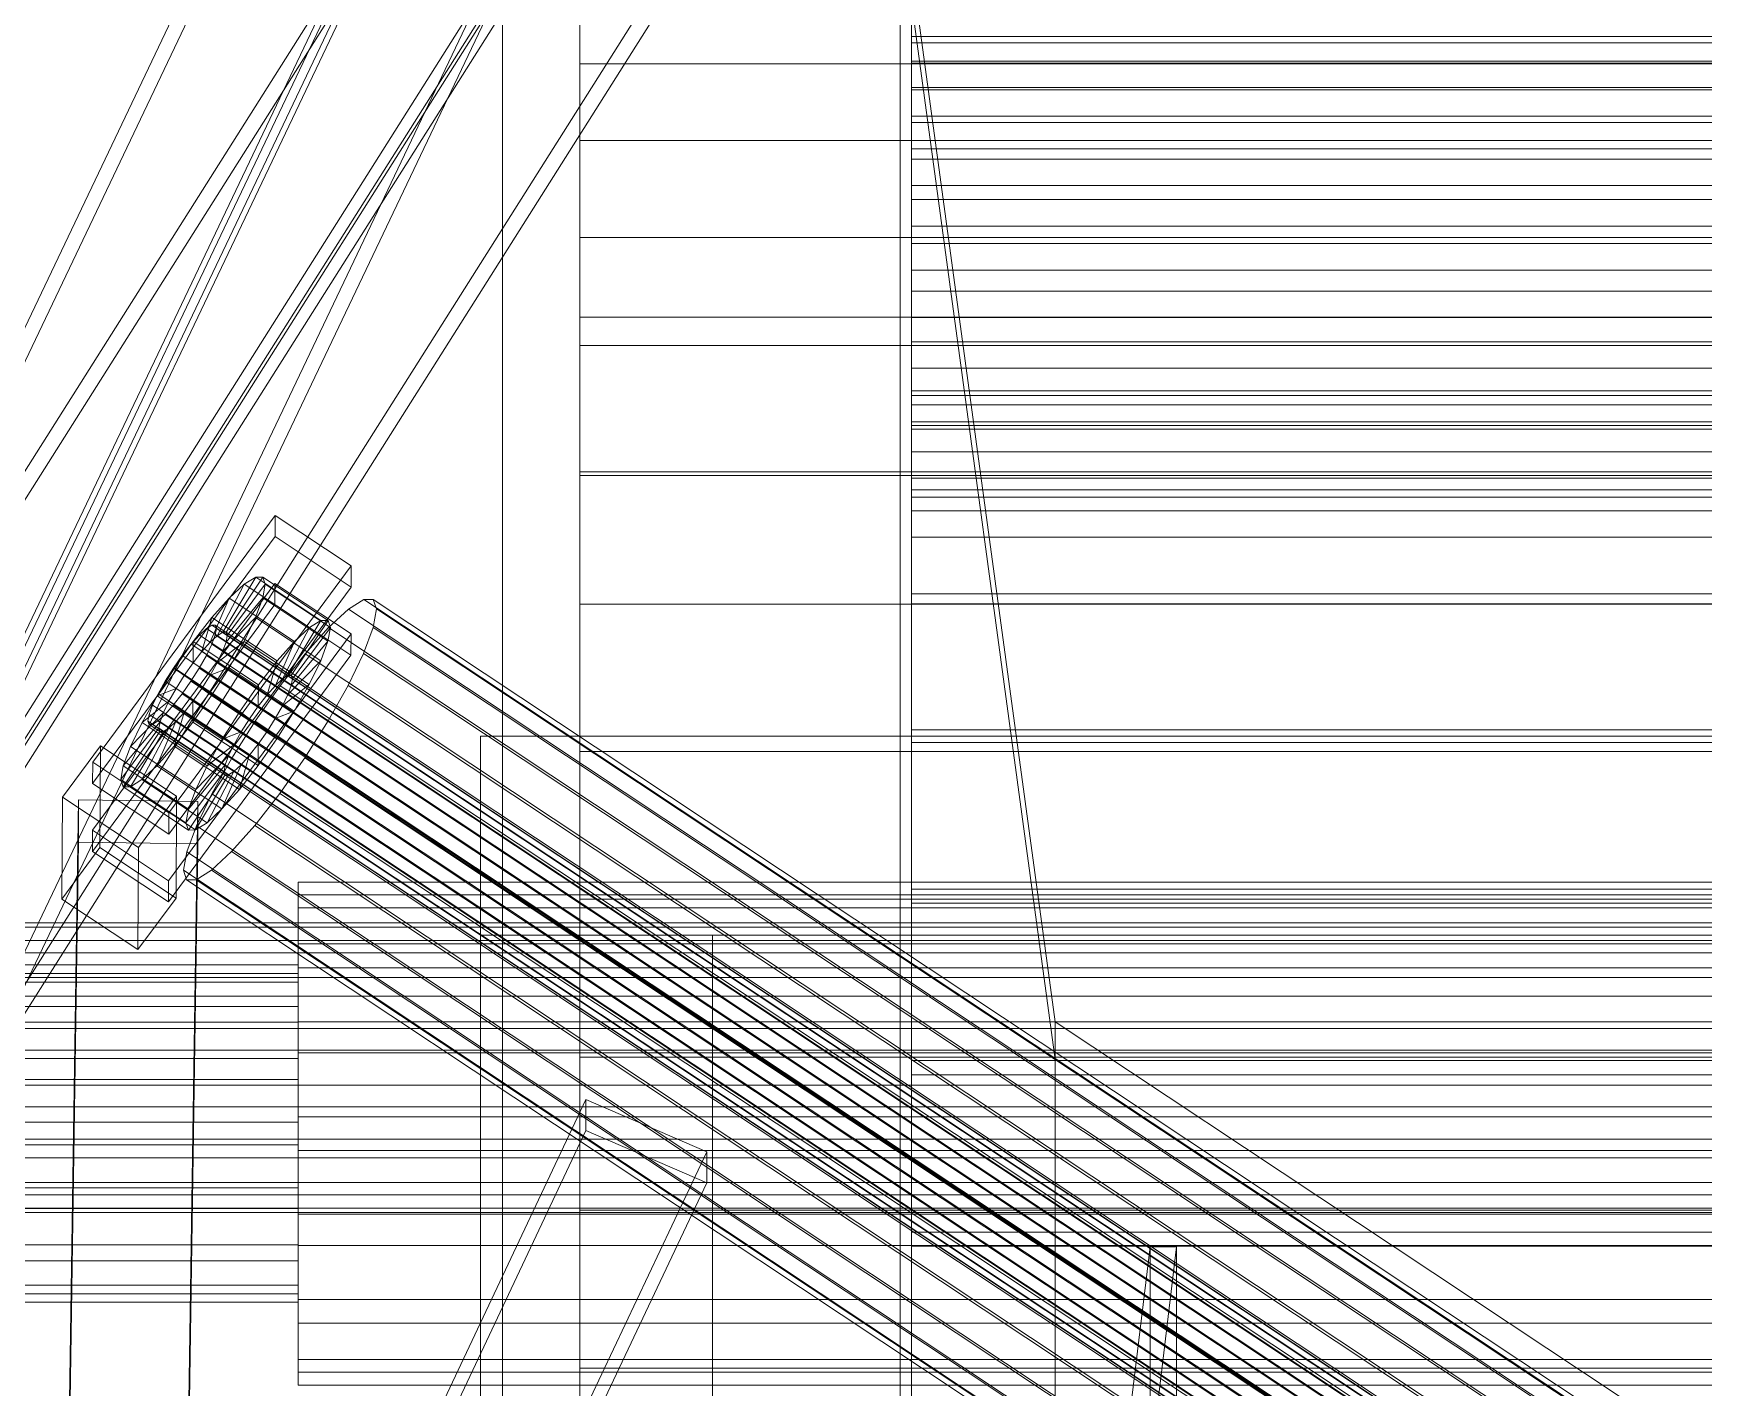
# Model space of a CAD drawing. Header units: millimetres. Extents: x -2500 to 58855, y -53268 to 6837.
# Drawn here: x -382.5 to -130.5, y -32548.3 to -32344 of the extents above; entities that cross this region are included whole.
import ezdxf

# ---------------------------------------------------------------- set-up
doc = ezdxf.new("R2010")
doc.units = ezdxf.units.MM
for name, color, linetype, lineweight in [('frontal_C01', 7, 'Continuous', 0), ('frontal_C02', 7, 'Continuous', 0), ('frontal_C03', 7, 'Continuous', 0), ('frontal_C03-traverse', 7, 'Continuous', 0), ('frontal_secador', 7, 'Continuous', 0)]:
    doc.layers.add(name, color=color, linetype=linetype, lineweight=lineweight)

msp = doc.modelspace()

# ---------------------------------------------------------------- linework, layer by layer
at = {"layer": 'frontal_C01'}
for p, q in [((-439.114, -32504.528), (-299.114, -32210.846)), ((-439.114, -32509.65), (-299.114, -32215.969)), ((-280.886, -32218.645), (-420.886, -32512.326)), ((-420.886, -32517.449), (-280.886, -32223.768)), ((-439.114, -32552.554), (-299.114, -32258.872)), ((-439.114, -32557.676), (-299.114, -32263.995)), ((-280.886, -32266.671), (-420.886, -32560.352)), ((-420.886, -32565.475), (-280.886, -32271.794)), ((-300, -32348.614), (-300, -32333.45)), ((-250, -32333.634), (-228.298, -32493.072)), ((-300, -32339.42), (-300, -32360.146)), ((-228.298, -32498.76), (-250, -32339.322)), ((-300, -32374.772), (-300, -32348.614)), ((300, -32348.614), (-300, -32348.614)), ((-300, -32360.146), (-300, -32391.081)), ((300, -32360.146), (-300, -32360.146)), ((-300, -32410.142), (-300, -32374.772)), ((300, -32374.772), (-300, -32374.772)), ((-300, -32391.081), (-300, -32430.117)), ((300, -32391.081), (-300, -32391.081)), ((-300, -32452.313), (-300, -32410.142)), ((300, -32410.142), (-300, -32410.142)), ((-373.501, -32453.949), (-345.969, -32416.71)), ((-345.981, -32419.912), (-345.969, -32416.71)), ((-345.969, -32416.71), (-334.501, -32424.322)), ((-345.981, -32419.912), (-373.513, -32457.151)), ((-334.513, -32427.524), (-345.981, -32419.912)), ((-334.501, -32424.322), (-362.033, -32461.561)), ((-353.892, -32434.333), (-348.918, -32426.014)), ((-353.378, -32434.331), (-347.835, -32426.008)), ((-348.918, -32426.014), (-350.645, -32427.096)), ((-347.835, -32426.008), (-348.918, -32426.014)), ((-348.918, -32426.014), (-339.088, -32432.538)), ((-347.835, -32426.008), (-338.005, -32432.533)), ((-347.47, -32427.081), (-347.835, -32426.008)), ((-334.501, -32424.322), (-334.513, -32427.524)), ((-373.539, -32464.195), (-346.008, -32426.956)), ((-362.045, -32464.762), (-334.513, -32427.524)), ((-354.71, -32434.846), (-350.645, -32427.096)), ((-353.205, -32434.839), (-347.47, -32427.081)), ((-350.645, -32427.096), (-352.899, -32429.183)), ((-350.645, -32427.096), (-340.816, -32433.621)), ((-347.847, -32429.157), (-347.47, -32427.081)), ((-347.47, -32427.081), (-337.64, -32433.605)), ((-346.02, -32430.157), (-346.008, -32426.956)), ((-346.008, -32426.956), (-334.539, -32434.567)), ((-346.02, -32430.157), (-373.551, -32467.396)), ((-355.777, -32435.834), (-352.899, -32429.183)), ((-352.899, -32429.183), (-355.525, -32432.13)), ((-353.384, -32435.822), (-347.847, -32429.157)), ((-352.899, -32429.183), (-343.069, -32435.707)), ((-348.941, -32432.097), (-347.847, -32429.157)), ((-347.847, -32429.157), (-338.017, -32435.682)), ((-334.551, -32437.769), (-346.02, -32430.157)), ((-334.938, -32430.836), (-337.95, -32433.624)), ((-332.629, -32429.388), (-334.938, -32430.836)), ((-334.938, -32430.836), (-150.629, -32553.167)), ((-331.181, -32429.381), (-332.629, -32429.388)), ((-332.629, -32429.388), (-148.32, -32551.72)), ((-331.197, -32433.591), (-330.692, -32430.815)), ((-330.692, -32430.815), (-331.181, -32429.381)), ((-331.181, -32429.381), (-146.872, -32551.713)), ((-330.692, -32430.815), (-146.383, -32553.146)), ((-300, -32430.117), (-300, -32474.592)), ((300, -32430.117), (-300, -32430.117)), ((-355.525, -32432.13), (-358.345, -32435.738)), ((-356.348, -32433.759), (-357.415, -32434.747)), ((-357.021, -32437.231), (-355.525, -32432.13)), ((-355.53, -32433.246), (-356.348, -32433.759)), ((-356.348, -32433.759), (-142.549, -32575.663)), ((-355.017, -32433.243), (-355.53, -32433.246)), ((-355.53, -32433.246), (-141.731, -32575.15)), ((-355.525, -32432.13), (-345.695, -32438.654)), ((-355.022, -32434.735), (-354.844, -32433.751)), ((-354.844, -32433.751), (-355.017, -32433.243)), ((-355.017, -32433.243), (-141.218, -32575.148)), ((-354.844, -32433.751), (-141.045, -32575.656)), ((-353.902, -32437.215), (-348.941, -32432.097)), ((-350.678, -32435.7), (-348.941, -32432.097)), ((-348.941, -32432.097), (-339.111, -32438.621)), ((-340.816, -32433.621), (-344.88, -32441.371)), ((-339.088, -32432.538), (-344.062, -32440.858)), ((-338.005, -32432.533), (-343.549, -32440.855)), ((-337.64, -32433.605), (-343.376, -32441.363)), ((-343.069, -32435.707), (-340.816, -32433.621)), ((-337.95, -32433.624), (-341.461, -32437.565)), ((-340.816, -32433.621), (-339.088, -32432.538)), ((-339.088, -32432.538), (-338.005, -32432.533)), ((-337.64, -32433.605), (-338.017, -32435.682)), ((-338.005, -32432.533), (-337.64, -32433.605)), ((-337.95, -32433.624), (-153.641, -32555.956)), ((-332.659, -32437.521), (-331.197, -32433.591)), ((-331.197, -32433.591), (-146.887, -32555.922)), ((-334.539, -32434.567), (-362.071, -32471.806)), ((-358.345, -32435.738), (-361.166, -32439.76)), ((-358.659, -32436.143), (-359.995, -32437.852)), ((-357.415, -32434.747), (-358.659, -32436.143)), ((-358.659, -32436.143), (-144.861, -32578.048)), ((-358.345, -32435.738), (-358.357, -32438.94)), ((-348.515, -32442.262), (-358.345, -32435.738)), ((-357.415, -32434.747), (-143.617, -32576.651)), ((-357.021, -32437.231), (-355.777, -32435.834)), ((-356.363, -32437.834), (-355.541, -32436.128)), ((-355.777, -32435.834), (-354.71, -32434.846)), ((-345.947, -32442.359), (-355.777, -32435.834)), ((-355.541, -32436.128), (-355.022, -32434.735)), ((-355.541, -32436.128), (-141.742, -32578.032)), ((-355.022, -32434.735), (-141.224, -32576.64)), ((-354.725, -32438.921), (-350.678, -32435.7)), ((-354.71, -32434.846), (-353.892, -32434.333)), ((-344.88, -32441.371), (-354.71, -32434.846)), ((-353.384, -32435.822), (-353.902, -32437.215)), ((-353.892, -32434.333), (-353.378, -32434.331)), ((-344.062, -32440.858), (-353.892, -32434.333)), ((-353.205, -32434.839), (-353.384, -32435.822)), ((-343.554, -32442.347), (-353.384, -32435.822)), ((-343.549, -32440.855), (-353.378, -32434.331)), ((-353.378, -32434.331), (-353.205, -32434.839)), ((-343.376, -32441.363), (-353.205, -32434.839)), ((-352.938, -32439.719), (-350.678, -32435.7)), ((-350.678, -32435.7), (-340.848, -32442.224)), ((-343.069, -32435.707), (-345.947, -32442.359)), ((-345.695, -32438.654), (-343.069, -32435.707)), ((-338.017, -32435.682), (-343.554, -32442.347)), ((-338.017, -32435.682), (-339.111, -32438.621)), ((-334.539, -32434.567), (-334.551, -32437.769)), ((-362.083, -32475.008), (-334.551, -32437.769)), ((-359.995, -32437.852), (-361.332, -32439.757)), ((-146.196, -32579.757), (-359.995, -32437.852)), ((-358.357, -32438.94), (-357.021, -32437.231)), ((-357.434, -32439.738), (-356.363, -32437.834)), ((-347.191, -32443.755), (-357.021, -32437.231)), ((-356.363, -32437.834), (-142.565, -32579.738)), ((-353.902, -32437.215), (-354.725, -32438.921)), ((-344.073, -32443.739), (-353.902, -32437.215)), ((-348.515, -32442.262), (-345.695, -32438.654)), ((-345.695, -32438.654), (-347.191, -32443.755)), ((-341.461, -32437.565), (-345.231, -32442.388)), ((-339.111, -32438.621), (-344.073, -32443.739)), ((-341.461, -32437.565), (-157.152, -32559.896)), ((-339.111, -32438.621), (-340.848, -32442.224)), ((-334.981, -32442.337), (-332.659, -32437.521)), ((-332.659, -32437.521), (-148.35, -32559.852)), ((-361.166, -32439.76), (-363.797, -32443.923)), ((-361.332, -32439.757), (-362.578, -32441.729)), ((-361.332, -32439.757), (-147.533, -32581.662)), ((-359.693, -32440.845), (-361.166, -32439.76)), ((-361.166, -32439.76), (-351.336, -32446.284)), ((-360.939, -32442.817), (-359.693, -32440.845)), ((-359.693, -32440.845), (-358.357, -32438.94)), ((-349.863, -32447.369), (-359.693, -32440.845)), ((-358.68, -32441.71), (-357.434, -32439.738)), ((-358.357, -32438.94), (-348.527, -32445.464)), ((-357.434, -32439.738), (-143.635, -32581.642)), ((-355.796, -32440.825), (-357.042, -32442.797)), ((-354.725, -32438.921), (-355.796, -32440.825)), ((-355.796, -32440.825), (-352.938, -32439.719)), ((-345.966, -32447.35), (-355.796, -32440.825)), ((-355.569, -32443.882), (-352.938, -32439.719)), ((-344.895, -32445.446), (-354.725, -32438.921)), ((-352.938, -32439.719), (-343.108, -32446.243)), ((-344.062, -32440.858), (-344.88, -32441.371)), ((-343.549, -32440.855), (-344.062, -32440.858)), ((-343.376, -32441.363), (-343.549, -32440.855)), ((-363.648, -32443.633), (-364.471, -32445.34)), ((-360.939, -32442.817), (-363.797, -32443.923)), ((-362.578, -32441.729), (-363.648, -32443.633)), ((-363.648, -32443.633), (-149.85, -32585.538)), ((-362.578, -32441.729), (-148.779, -32583.634)), ((-362.01, -32444.721), (-360.939, -32442.817)), ((-361.352, -32445.324), (-360.017, -32443.615)), ((-351.109, -32449.341), (-360.939, -32442.817)), ((-360.017, -32443.615), (-358.68, -32441.71)), ((-360.017, -32443.615), (-146.218, -32585.52)), ((-358.68, -32441.71), (-144.881, -32583.614)), ((-357.042, -32442.797), (-358.378, -32444.703)), ((-357.042, -32442.797), (-355.569, -32443.882)), ((-347.212, -32449.322), (-357.042, -32442.797)), ((-351.336, -32446.284), (-348.515, -32442.262)), ((-345.231, -32442.388), (-349.002, -32447.765)), ((-348.527, -32445.464), (-348.515, -32442.262)), ((-347.191, -32443.755), (-348.527, -32445.464)), ((-345.947, -32442.359), (-347.191, -32443.755)), ((-344.88, -32441.371), (-345.947, -32442.359)), ((-160.922, -32564.719), (-345.231, -32442.388)), ((-340.848, -32442.224), (-344.895, -32445.446)), ((-344.895, -32445.446), (-344.073, -32443.739)), ((-344.073, -32443.739), (-343.554, -32442.347)), ((-343.554, -32442.347), (-343.376, -32441.363)), ((-340.848, -32442.224), (-343.108, -32446.243)), ((-338.003, -32447.71), (-334.981, -32442.337)), ((-334.981, -32442.337), (-150.672, -32564.668)), ((-363.797, -32443.923), (-366.057, -32447.943)), ((-362.01, -32444.721), (-366.057, -32447.943)), ((-364.471, -32445.34), (-364.989, -32446.732)), ((-364.471, -32445.34), (-150.672, -32587.244)), ((-363.797, -32443.923), (-353.967, -32450.447)), ((-362.833, -32446.427), (-362.01, -32444.721)), ((-362.596, -32446.72), (-361.352, -32445.324)), ((-352.18, -32451.245), (-362.01, -32444.721)), ((-361.352, -32445.324), (-147.554, -32587.229)), ((-358.378, -32444.703), (-359.714, -32446.412)), ((-358.39, -32447.904), (-355.569, -32443.882)), ((-358.378, -32444.703), (-358.39, -32447.904)), ((-348.548, -32451.227), (-358.378, -32444.703)), ((-355.569, -32443.882), (-345.739, -32450.406)), ((-353.967, -32450.447), (-351.336, -32446.284)), ((-351.336, -32446.284), (-349.863, -32447.369)), ((-348.527, -32445.464), (-349.863, -32447.369)), ((-345.966, -32447.35), (-344.895, -32445.446)), ((-343.108, -32446.243), (-345.966, -32447.35)), ((-343.108, -32446.243), (-345.739, -32450.406)), ((-363.53, -32448.803), (-369.265, -32456.561)), ((-363.351, -32447.82), (-368.888, -32454.485)), ((-362.833, -32446.427), (-367.794, -32451.545)), ((-366.057, -32447.943), (-367.794, -32451.545)), ((-362.025, -32448.796), (-366.09, -32456.546)), ((-366.057, -32447.943), (-356.228, -32454.467)), ((-364.989, -32446.732), (-365.168, -32447.716)), ((-365.168, -32447.716), (-364.995, -32448.224)), ((-365.168, -32447.716), (-151.369, -32589.62)), ((-364.995, -32448.224), (-364.482, -32448.221)), ((-364.995, -32448.224), (-151.196, -32590.128)), ((-364.989, -32446.732), (-151.191, -32588.637)), ((-364.482, -32448.221), (-363.664, -32447.708)), ((-364.482, -32448.221), (-150.683, -32590.126)), ((-360.958, -32447.808), (-363.836, -32454.46)), ((-363.664, -32447.708), (-362.596, -32446.72)), ((-363.664, -32447.708), (-149.865, -32589.613)), ((-363.53, -32448.803), (-363.351, -32447.82)), ((-363.357, -32449.311), (-363.53, -32448.803)), ((-353.7, -32455.328), (-363.53, -32448.803)), ((-363.351, -32447.82), (-362.833, -32446.427)), ((-353.521, -32454.344), (-363.351, -32447.82)), ((-362.025, -32448.796), (-362.843, -32449.309)), ((-353.003, -32452.951), (-362.833, -32446.427)), ((-362.596, -32446.72), (-148.798, -32588.625)), ((-360.958, -32447.808), (-362.025, -32448.796)), ((-352.196, -32455.32), (-362.025, -32448.796)), ((-359.714, -32446.412), (-361.21, -32451.512)), ((-361.21, -32451.512), (-358.39, -32447.904)), ((-359.714, -32446.412), (-360.958, -32447.808)), ((-351.128, -32454.332), (-360.958, -32447.808)), ((-349.884, -32452.936), (-359.714, -32446.412)), ((-358.39, -32447.904), (-348.56, -32454.429)), ((-349.002, -32447.765), (-352.519, -32453.33)), ((-349.863, -32447.369), (-351.109, -32449.341)), ((-349.002, -32447.765), (-164.693, -32570.096)), ((-347.212, -32449.322), (-345.966, -32447.35)), ((-341.52, -32453.275), (-338.003, -32447.71)), ((-338.003, -32447.71), (-153.694, -32570.042)), ((-363.357, -32449.311), (-368.9, -32457.634)), ((-362.843, -32449.309), (-367.817, -32457.628)), ((-362.843, -32449.309), (-363.357, -32449.311)), ((-353.527, -32455.836), (-363.357, -32449.311)), ((-353.014, -32455.833), (-362.843, -32449.309)), ((-356.228, -32454.467), (-353.967, -32450.447)), ((-356.228, -32454.467), (-352.18, -32451.245)), ((-353.967, -32450.447), (-351.109, -32449.341)), ((-352.18, -32451.245), (-353.003, -32452.951)), ((-351.109, -32449.341), (-352.18, -32451.245)), ((-349.884, -32452.936), (-348.548, -32451.227)), ((-345.739, -32450.406), (-348.56, -32454.429)), ((-348.56, -32454.429), (-348.548, -32451.227)), ((-348.548, -32451.227), (-347.212, -32449.322)), ((-345.739, -32450.406), (-347.212, -32449.322)), ((-378.086, -32459.195), (-372.35, -32451.437)), ((-373.501, -32453.949), (-373.513, -32457.151)), ((-362.033, -32461.561), (-373.501, -32453.949)), ((-372.408, -32466.805), (-372.35, -32451.437)), ((-372.35, -32451.437), (-360.882, -32459.049)), ((-367.794, -32451.545), (-368.888, -32454.485)), ((-367.794, -32451.545), (-357.964, -32458.069)), ((-363.836, -32454.46), (-361.21, -32451.512)), ((-361.21, -32451.512), (-351.38, -32458.037)), ((-357.964, -32458.069), (-353.003, -32452.951)), ((-352.519, -32453.33), (-355.541, -32458.704)), ((-353.003, -32452.951), (-353.521, -32454.344)), ((-352.519, -32453.33), (-168.21, -32575.662)), ((-351.38, -32458.037), (-349.884, -32452.936)), ((-351.128, -32454.332), (-349.884, -32452.936)), ((-345.291, -32458.653), (-341.52, -32453.275)), ((-341.52, -32453.275), (-157.211, -32575.607)), ((-300, -32498.412), (-300, -32452.313)), ((-300, -32452.313), (300, -32452.313)), ((-368.888, -32454.485), (-369.265, -32456.561)), ((-368.888, -32454.485), (-359.058, -32461.009)), ((-366.09, -32456.546), (-363.836, -32454.46)), ((-363.836, -32454.46), (-354.006, -32460.984)), ((-359.436, -32463.086), (-353.7, -32455.328)), ((-359.07, -32464.158), (-353.527, -32455.836)), ((-359.058, -32461.009), (-353.521, -32454.344)), ((-357.987, -32464.153), (-353.014, -32455.833)), ((-357.964, -32458.069), (-356.228, -32454.467)), ((-356.26, -32463.07), (-352.196, -32455.32)), ((-354.006, -32460.984), (-351.128, -32454.332)), ((-353.521, -32454.344), (-353.7, -32455.328)), ((-353.7, -32455.328), (-353.527, -32455.836)), ((-353.527, -32455.836), (-353.014, -32455.833)), ((-353.014, -32455.833), (-352.196, -32455.32)), ((-352.196, -32455.32), (-351.128, -32454.332)), ((-348.56, -32454.429), (-351.38, -32458.037)), ((-373.513, -32457.151), (-362.045, -32464.762)), ((-369.265, -32456.561), (-368.9, -32457.634)), ((-369.265, -32456.561), (-359.436, -32463.086)), ((-368.9, -32457.634), (-367.817, -32457.628)), ((-368.9, -32457.634), (-359.07, -32464.158)), ((-367.817, -32457.628), (-366.09, -32456.546)), ((-367.817, -32457.628), (-357.987, -32464.153)), ((-366.09, -32456.546), (-356.26, -32463.07)), ((-359.058, -32461.009), (-357.964, -32458.069)), ((-355.541, -32458.704), (-357.863, -32463.52)), ((-355.541, -32458.704), (-171.232, -32581.035)), ((-351.38, -32458.037), (-354.006, -32460.984)), ((-349.061, -32463.476), (-345.291, -32458.653)), ((-345.291, -32458.653), (-160.982, -32580.984)), ((-378.512, -32651.552), (-375.644, -32459.604)), ((-378.086, -32459.195), (-378.143, -32474.563)), ((-366.618, -32466.807), (-378.086, -32459.195)), ((-375.644, -32466.008), (-375.644, -32459.604)), ((-375.644, -32459.604), (-357.646, -32459.846)), ((-360.882, -32459.049), (-366.618, -32466.807)), ((-360.882, -32459.049), (-360.939, -32474.417)), ((-357.646, -32459.846), (-360.514, -32651.793)), ((-359.436, -32463.086), (-359.058, -32461.009)), ((-357.646, -32459.846), (-357.646, -32466.249)), ((-354.006, -32460.984), (-356.26, -32463.07)), ((-362.045, -32464.762), (-362.033, -32461.561)), ((-359.07, -32464.158), (-359.436, -32463.086)), ((-357.863, -32463.52), (-359.326, -32467.45)), ((-356.26, -32463.07), (-357.987, -32464.153)), ((-357.863, -32463.52), (-173.554, -32585.851)), ((-352.572, -32467.416), (-349.061, -32463.476)), ((-349.061, -32463.476), (-164.752, -32585.807)), ((-378.512, -32657.956), (-375.644, -32466.008)), ((-357.646, -32466.249), (-375.644, -32466.008)), ((-373.539, -32464.195), (-373.551, -32467.396)), ((-362.071, -32471.806), (-373.539, -32464.195)), ((-360.514, -32658.197), (-357.646, -32466.249)), ((-357.987, -32464.153), (-359.07, -32464.158)), ((-372.408, -32466.805), (-378.143, -32474.563)), ((-373.551, -32467.396), (-362.083, -32475.008)), ((-360.939, -32474.417), (-372.408, -32466.805)), ((-366.675, -32482.175), (-366.618, -32466.807)), ((-359.326, -32467.45), (-359.83, -32470.226)), ((-359.326, -32467.45), (-175.016, -32589.781)), ((-355.584, -32470.205), (-352.572, -32467.416)), ((-352.572, -32467.416), (-168.263, -32589.747)), ((-359.83, -32470.226), (-359.341, -32471.659)), ((-359.83, -32470.226), (-175.521, -32592.557)), ((-357.893, -32471.652), (-355.584, -32470.205)), ((-355.584, -32470.205), (-171.275, -32592.536)), ((-362.083, -32475.008), (-362.071, -32471.806)), ((-359.341, -32471.659), (-357.893, -32471.652)), ((-359.341, -32471.659), (-175.032, -32593.991)), ((-357.893, -32471.652), (-173.584, -32593.983)), ((-342.5, -32475.886), (-342.5, -32472.029)), ((-342.5, -32472.029), (-342.5, -32473.945)), ((342.5, -32472.029), (-342.5, -32472.029)), ((-342.5, -32473.945), (-342.5, -32481.341)), ((342.5, -32473.945), (-342.5, -32473.945)), ((-378.143, -32474.563), (-366.675, -32482.175)), ((-366.675, -32482.175), (-360.939, -32474.417)), ((-342.5, -32484.927), (-342.5, -32475.886)), ((342.5, -32475.886), (-342.5, -32475.886)), ((-300, -32474.592), (-300, -32521.477)), ((300, -32474.592), (-300, -32474.592)), ((-342.5, -32481.341), (-342.5, -32493.092)), ((342.5, -32481.341), (-342.5, -32481.341)), ((-342.5, -32484.501), (-450.5, -32484.501)), ((-342.5, -32485.787), (-450.5, -32485.787)), ((-342.5, -32485.787), (-342.5, -32484.501)), ((-342.5, -32484.501), (-342.5, -32487.089)), ((-342.5, -32497.778), (-342.5, -32484.927)), ((342.5, -32484.927), (-342.5, -32484.927)), ((-342.5, -32490.75), (-342.5, -32485.787)), ((-342.5, -32487.089), (-450.5, -32487.089)), ((-342.5, -32487.089), (-342.5, -32493.157)), ((-342.5, -32490.75), (-450.5, -32490.75)), ((-342.5, -32498.635), (-342.5, -32490.75)), ((-342.5, -32493.157), (-450.5, -32493.157)), ((-342.5, -32493.092), (-342.5, -32507.408)), ((342.5, -32493.092), (-342.5, -32493.092)), ((-342.5, -32493.157), (-342.5, -32501.78)), ((-130, -32558.316), (-228.298, -32493.072)), ((-228.298, -32493.072), (-228.298, -32636.423)), ((-228.298, -32493.072), (-228.298, -32498.76)), ((-342.5, -32498.635), (-450.5, -32498.635)), ((-342.5, -32512.48), (-342.5, -32497.778)), ((-342.5, -32497.778), (342.5, -32497.778)), ((-342.5, -32508.243), (-342.5, -32498.635)), ((-300, -32545.296), (-300, -32498.412)), ((300, -32498.412), (-300, -32498.412)), ((-228.298, -32642.111), (-228.298, -32498.76)), ((-228.298, -32498.76), (-130, -32564.003)), ((-450.5, -32501.78), (-342.5, -32501.78)), ((-342.5, -32501.78), (-342.5, -32511.646)), ((-342.5, -32508.243), (-450.5, -32508.243)), ((-342.5, -32507.408), (-342.5, -32522.111)), ((342.5, -32507.408), (-342.5, -32507.408)), ((-342.5, -32518.109), (-342.5, -32508.243)), ((-342.5, -32511.646), (-450.5, -32511.646)), ((-342.5, -32511.646), (-342.5, -32521.253)), ((-342.5, -32526.797), (-342.5, -32512.48)), ((342.5, -32512.48), (-342.5, -32512.48)), ((-342.5, -32518.109), (-450.5, -32518.109)), ((-342.5, -32526.732), (-342.5, -32518.109)), ((-342.5, -32521.253), (-450.5, -32521.253)), ((-342.5, -32521.253), (-342.5, -32529.139)), ((-300, -32521.477), (-300, -32567.576)), ((300, -32521.477), (-300, -32521.477)), ((-342.5, -32522.111), (-342.5, -32534.961)), ((342.5, -32522.111), (-342.5, -32522.111)), ((-342.5, -32526.732), (-450.5, -32526.732)), ((-342.5, -32532.8), (-342.5, -32526.732)), ((-342.5, -32538.548), (-342.5, -32526.797)), ((342.5, -32526.797), (-342.5, -32526.797)), ((-342.5, -32529.139), (-450.5, -32529.139)), ((-342.5, -32529.139), (-342.5, -32534.102)), ((-342.5, -32532.8), (-450.5, -32532.8)), ((-342.5, -32534.102), (-450.5, -32534.102)), ((-342.5, -32535.388), (-342.5, -32532.8)), ((-342.5, -32534.102), (-342.5, -32535.388)), ((-342.5, -32535.388), (-450.5, -32535.388)), ((-342.5, -32534.961), (-342.5, -32544.003)), ((342.5, -32534.961), (-342.5, -32534.961)), ((-342.5, -32545.944), (-342.5, -32538.548)), ((342.5, -32538.548), (-342.5, -32538.548)), ((-342.5, -32544.003), (-342.5, -32547.86)), ((342.5, -32544.003), (-342.5, -32544.003)), ((-342.5, -32547.86), (-342.5, -32545.944)), ((342.5, -32545.944), (-342.5, -32545.944)), ((-300, -32589.772), (-300, -32545.296)), ((300, -32545.296), (-300, -32545.296)), ((342.5, -32547.86), (-342.5, -32547.86))]:
    msp.add_line(p, q, dxfattribs=at)
at = {"layer": 'frontal_C02'}
for p, q in [((-300, -32550.456), (-300, -32386.787)), ((-300, -32386.787), (300, -32386.787)), ((-300, -32410.695), (-300, -32386.787)), ((300, -32410.695), (-300, -32410.695)), ((-300, -32410.695), (-300, -32574.364)), ((-439.114, -32801.266), (-299.114, -32504.801)), ((-299.114, -32509.477), (-299.114, -32504.801)), ((-299.114, -32504.801), (-280.886, -32512.674)), ((-439.114, -32805.942), (-299.114, -32509.477)), ((-280.886, -32517.35), (-299.114, -32509.477)), ((-280.886, -32512.674), (-420.886, -32809.138)), ((-280.886, -32512.674), (-280.886, -32517.35)), ((-420.886, -32813.814), (-280.886, -32517.35))]:
    msp.add_line(p, q, dxfattribs=at)
at = {"layer": 'frontal_C03'}
for p, q in [((-438.542, -32496.708), (-298.542, -32275.205)), ((-298.542, -32279.514), (-438.542, -32501.017)), ((-421.458, -32506.722), (-281.458, -32285.22)), ((-421.458, -32511.031), (-281.458, -32289.529)), ((-438.542, -32537.104), (-298.542, -32315.602)), ((-298.542, -32319.911), (-438.542, -32541.413)), ((-421.458, -32547.119), (-281.458, -32325.616)), ((-421.458, -32551.428), (-281.458, -32329.925)), ((-250, -32578.353), (-250, -32397.916)), ((0, -32397.916), (-250, -32397.916)), ((-250, -32397.916), (-250, -32403.695)), ((-250, -32403.132), (-250, -32400.006)), ((-250, -32400.006), (-250, -32403.695)), ((250, -32400.006), (-250, -32400.006)), ((-250, -32412.859), (-250, -32403.132)), ((250, -32403.132), (-250, -32403.132)), ((-250, -32584.132), (-250, -32403.695)), ((-250, -32403.695), (0, -32403.695)), ((-250, -32403.695), (-250, -32413.946)), ((250, -32403.695), (-250, -32403.695)), ((-250, -32428.524), (-250, -32412.859)), ((250, -32412.859), (-250, -32412.859)), ((-250, -32413.946), (-250, -32430.063)), ((250, -32413.946), (-250, -32413.946)), ((-250, -32449.061), (-250, -32428.524)), ((250, -32428.524), (-250, -32428.524)), ((-250, -32430.063), (-250, -32450.945)), ((250, -32430.063), (-250, -32430.063)), ((-250, -32473.069), (-250, -32449.061)), ((250, -32449.061), (-250, -32449.061)), ((-250, -32450.945), (-250, -32475.17)), ((250, -32450.945), (-250, -32450.945)), ((-250, -32498.912), (-250, -32473.069)), ((-250, -32473.069), (250, -32473.069)), ((-250, -32475.17), (-250, -32501.088)), ((250, -32475.17), (-250, -32475.17)), ((520, -32478.158), (-520, -32478.158)), ((520, -32478.813), (-520, -32478.813)), ((520, -32480.829), (-520, -32480.829)), ((520, -32482.693), (-520, -32482.693)), ((520, -32486.418), (-520, -32486.418)), ((520, -32489.208), (-520, -32489.208)), ((-520, -32494.075), (520, -32494.075)), ((520, -32497.366), (-520, -32497.366)), ((-250, -32524.83), (-250, -32498.912)), ((250, -32498.912), (-250, -32498.912)), ((-250, -32501.088), (-250, -32526.931)), ((250, -32501.088), (-250, -32501.088)), ((520, -32502.634), (-520, -32502.634)), ((520, -32505.925), (-520, -32505.925)), ((520, -32510.792), (-520, -32510.792)), ((520, -32513.582), (-520, -32513.582)), ((520, -32517.307), (-520, -32517.307)), ((520, -32519.171), (-520, -32519.171)), ((520, -32521.187), (-520, -32521.187)), ((520, -32521.842), (-520, -32521.842)), ((-250, -32549.055), (-250, -32524.83)), ((250, -32524.83), (-250, -32524.83)), ((-250, -32526.931), (-250, -32550.939)), ((250, -32526.931), (-250, -32526.931))]:
    msp.add_line(p, q, dxfattribs=at)
at = {"layer": 'frontal_C03-traverse'}
for p, q in [((-250, -32344.491), (-250, -32341.452)), ((-250, -32341.452), (-250, -32345.452)), ((250, -32344.491), (-250, -32344.491)), ((-250, -32348.491), (-250, -32344.491)), ((-250, -32348.179), (-250, -32344.491)), ((-250, -32345.452), (-250, -32348.491)), ((250, -32345.452), (-250, -32345.452)), ((250, -32348.179), (-250, -32348.179)), ((-250, -32352.179), (-250, -32348.179)), ((-250, -32352.5), (-250, -32348.179)), ((-250, -32348.491), (250, -32348.491)), ((-250, -32348.491), (-250, -32352.179)), ((-250, -32352.179), (250, -32352.179)), ((-250, -32352.179), (-250, -32356.5)), ((250, -32352.5), (-250, -32352.5)), ((-250, -32356.5), (-250, -32352.5)), ((-250, -32357.436), (-250, -32352.5)), ((-250, -32356.5), (250, -32356.5)), ((-250, -32356.5), (-250, -32361.436)), ((250, -32357.436), (-250, -32357.436)), ((-250, -32361.436), (-250, -32357.436)), ((-250, -32362.965), (-250, -32357.436)), ((-250, -32361.436), (250, -32361.436)), ((-250, -32361.436), (-250, -32366.965)), ((250, -32362.965), (-250, -32362.965)), ((-250, -32366.965), (-250, -32362.965)), ((-250, -32369.063), (-250, -32362.965)), ((-250, -32366.965), (250, -32366.965)), ((-250, -32366.965), (-250, -32373.063)), ((250, -32369.063), (-250, -32369.063)), ((-250, -32373.063), (-250, -32369.063)), ((-250, -32375.706), (-250, -32369.063)), ((-250, -32373.063), (250, -32373.063)), ((-250, -32373.063), (-250, -32379.706)), ((250, -32375.706), (-250, -32375.706)), ((-250, -32379.706), (-250, -32375.706)), ((-250, -32382.863), (-250, -32375.706)), ((-250, -32379.706), (250, -32379.706)), ((-250, -32379.706), (-250, -32386.863)), ((250, -32382.863), (-250, -32382.863)), ((-250, -32386.863), (-250, -32382.863)), ((-250, -32390.505), (-250, -32382.863)), ((-250, -32386.863), (250, -32386.863)), ((-250, -32386.863), (-250, -32394.505)), ((250, -32390.505), (-250, -32390.505)), ((-250, -32394.505), (-250, -32390.505)), ((-250, -32398.598), (-250, -32390.505)), ((-250, -32394.505), (250, -32394.505)), ((-250, -32394.505), (-250, -32402.598)), ((250, -32398.598), (-250, -32398.598)), ((-250, -32402.598), (-250, -32398.598)), ((-250, -32407.109), (-250, -32398.598)), ((-250, -32402.598), (250, -32402.598)), ((-250, -32402.598), (-250, -32411.109)), ((250, -32407.109), (-250, -32407.109)), ((-250, -32411.109), (-250, -32407.109)), ((-250, -32416), (-250, -32407.109)), ((-250, -32411.109), (250, -32411.109)), ((-250, -32411.109), (-250, -32420)), ((250, -32416), (-250, -32416)), ((-250, -32420), (-250, -32416)), ((-250, -32420), (250, -32420)), ((-214, -32527), (-217.2, -32553.5)), ((-214, -32560), (-214, -32527)), ((-210, -32527), (-214, -32527)), ((-213.2, -32553.5), (-210, -32527)), ((-210, -32527), (-210, -32560))]:
    msp.add_line(p, q, dxfattribs=at)
at = {"layer": 'frontal_secador'}
for p, q in [((-311.683, -32600), (-311.683, -32280)), ((-251.683, -32600), (-251.683, -32280)), ((-315, -32450), (315, -32450)), ((-315, -32480), (-315, -32450)), ((-315, -32480), (315, -32480)), ((-315, -32480), (-280, -32480)), ((-315, -32820), (-315, -32480)), ((-280, -32820), (-280, -32480))]:
    msp.add_line(p, q, dxfattribs=at)

doc.saveas('drawing.dxf')
